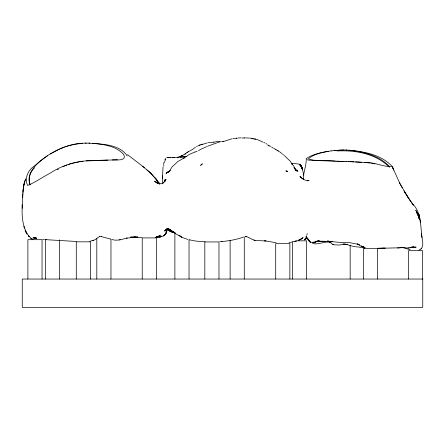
<?xml version="1.0" encoding="UTF-8"?>
<svg xmlns="http://www.w3.org/2000/svg" width="445" height="445" viewBox="0 0 445 445"><rect width="100%" height="100%" fill="white"/><g stroke="black" fill="none" stroke-linecap="round" stroke-linejoin="round"><path stroke-width="0.67" d="M162.325 183.852L162.542 175.897L162.425 178.634M162.497 176.854L163.042 166.881M306.238 160.35L305.798 164.661L303.395 175.747L303.557 179.558M23.001 191.011L23.223 189.409C22.467 204.917 19.057 223.957 29.442 236.879L28.207 235.472L31.562 238.837M22.545 196.479L22.717 193.814M22.45 197.569L22.6 195.806M164.689 181.694L164.85 179.869L164.683 181.616M165.084 160.951L165.162 160.044M22.829 192.44L23.724 186.032L23.296 188.513M23.418 187.773L24.475 182.283L25.66 178.985L24.475 182.283M166.38 231.806L166.786 229.542M164.722 181.905L165.223 179.702L164.739 181.454L166.013 179.335L163.254 182.967L163.893 182.478L162.147 183.668C159.355 184.058 156.762 182.65 154.521 181.154L157.597 183.312L155.639 181.71L157.146 183.084M167.02 229.703C167.031 234.17 163.321 237.052 159.132 237.046L160.817 236.807L156.74 237.196M164.005 162.431L163.493 164.656M166.881 229.67L167.131 228.752M164.255 162.353L164.522 161.396M164.934 159.933L165.245 159.104M306.878 237.268L305.153 239.327L306.522 237.441M165.479 233.414L166.636 231.25L167.148 229.03C166.914 231.645 165.979 234.409 163.715 235.933L166.013 233.519L164.817 234.96M167.225 228.902L167.409 229.142M163.893 165.284L163.799 166.03M418.956 250.14C425.548 247.654 421.643 239.087 421.621 234.137C420.475 223.401 420.748 211.464 412.181 203.471L413.433 205.139L410.668 201.329M306.627 237.73L305.771 238.926L306.338 238.175M306.727 234.654L307.528 233.747M165.623 158.559L165.941 158.153M306.394 238.27L304.219 239.816L305.47 239.238M34.526 167.782C30.727 171.442 28.486 176.815 29.492 182.1M166.825 228.98L165.245 230.632L167.376 228.774M166.669 172.832L166.007 173.472L168.683 171.792M420.909 249.028L421.615 248.366M185.882 153.308L184.981 154.142C188.024 151.139 192.529 150.271 195.472 147.128M346.038 150.021C362.247 151.111 380.803 154.098 392.334 166.564C383.406 167.181 374.039 161.885 364.672 162.408M166.213 229.492L164.45 231.033L166.202 229.67M167.02 172.399L167.465 172.043M165.184 159.761L165.768 159.299M185.404 153.753L181.621 155.984L180.703 156.278L182.878 155.338L177.394 157.636M99.391 236.551L95.102 239.721L89.757 241.374M47.676 155.717C38.37 162.214 25.298 171.948 30.065 185.031M186.978 152.596L188.202 151.773M168.438 171.692L168.722 171.603L167.988 171.826L169.706 170.886M298.712 240.278L301.755 238.804L303.14 237.535L300.865 238.915M304.936 238.876L305.353 238.637M304.953 239.532L305.315 239.321L304.219 239.816M307.612 180.926L308.591 180.359L307.523 180.637L308.975 180.486L307.523 180.637M199.944 149.692L206.714 146.644M57.266 169.801L58.395 169.161M198.086 145.91L199.799 145.042M166.525 172.749L169.684 171.442L167.136 172.393M50.151 154.076L58.868 149.459M194.849 152.023L189.32 154.426L183.312 158.52L184.102 157.942L177.922 161.485L172.037 166.925L169.517 170.975L170.752 170.435M198.481 150.655L199.605 150.087M306.566 237.496L305.943 237.402L306.282 235.678M199.138 145.298L202.486 144.163M200.745 144.892L207.37 142.895M389.153 167.159L389.52 166.708C379.524 155.361 363.359 151.817 348.936 150.165M62.962 166.769L64.697 165.963M59.419 149.209L64.024 147.262M196.529 146.461L197.363 146.088M243.482 237.063C235.945 239.833 227.762 241.09 219.78 241.741M300.787 239.065L302.25 238.464L301.126 238.843M65.276 165.696L67.011 165M92.877 240.673L93.739 240.356M156.701 236.963L157.591 236.645L155.249 237.463M409.823 247.904L411.364 247.448L408.026 248.037L401.429 247.437M156.412 237.218L159.505 235.967L156.857 236.862L159.01 236.529L156.796 236.773L161.123 236.234L158.175 236.512M316.3 241.646L317.335 241.285M195.043 152.001L197.196 151.311M298.089 240.267L299.963 239.621M207.448 146.288L219.474 141.922L221.26 141.627M68.825 164.322L70.794 163.671M317.118 241.374L318.525 240.934L314.882 242.108L315.694 241.858M317.19 241.362L314.265 242.291M64.625 147.022L68.102 145.921M316.245 241.663L315.26 241.958L318.932 240.884M223.941 141.382L232.006 138.751M68.669 145.765L75.01 144.224L82.681 143.301M71.361 163.515L76.64 162.258M318.342 241.04L316.562 241.502L319.449 240.945L315.166 241.34L325.256 241.29L321.696 241.346M111.951 239.532C117.007 241.229 122.203 239.221 127.125 238.081L126.347 238.231L135.397 237.09L130.619 237.102L137.844 237.013L134.229 237.141L141.849 237.624M292.042 242.024L289.044 242.725M293.094 241.78L295.925 241.151M410.652 247.704L413.755 246.791L411.091 247.209M213.594 142.211L217.104 141.56L219.596 141.705M236.245 138.262L237.341 138.061M222.828 141.733L223.702 141.571L222.061 141.621M385.431 248.054L378.144 248.232M177.377 157.769L178.623 157.547M328.521 151.272C321.657 152.629 314.126 154.009 308.641 158.615L308.613 158.954C316.935 161.808 326.619 160.078 335.397 161.157M208.254 142.717L213.873 142.127M119.388 239.922L120.217 239.783M77.269 162.152L79.16 161.841M238.114 138.006L241.068 137.822M177.438 157.78L178.812 157.569M180.181 157.352L186.377 156.579M331.264 150.855C322.569 152.212 313.302 153.731 305.96 158.77L306.649 159.66L309.242 160.189L344.063 161.452M296.537 241.034L294.913 241.273L296.025 241.123M184.453 156.824L186.833 156.523M79.788 161.735L83.037 161.324M331.158 150.922L340.069 150.06L346.744 150.043M232.98 138.54L236.751 138.211M242.002 138.095L243.076 137.967M185.042 156.746L186.405 156.584M166.742 157.58L174.651 157.569L172.632 157.619L186.722 156.49M384.319 248.238L382.044 248.254L404.561 247.637L400.572 247.348M397.541 248.043L399.404 247.871M334.017 150.571L343.774 150.01M86.336 160.945L117.491 159.772M337.143 150.966C355.338 150.004 375.88 153.675 389.186 167.031M382.617 248.366L383.562 248.31M157.491 237.196L158.626 237.135M244.055 138.028L245.156 137.967M95.58 160.461C79.355 160.261 63.29 164.35 49.757 173.433C42.347 177.166 35.455 182.333 27.757 185.376L27.468 185.226C24.247 177.939 28.38 169.489 34.916 165.646C48.727 152.702 66.945 142.934 86.308 143.14M221.471 241.685L222.027 241.657M96.226 160.428L107.829 160.066M382.555 248.254L377.95 248.338M112.262 159.961C115.923 159.699 127.053 161.429 123.749 154.61C116.139 145.776 103.301 144.38 92.388 143.29M322.536 241.329L332.487 241.674L329.812 241.49M408.026 248.037L408.877 248.021M36.028 237.886L33.041 237.925L36.206 238.175L33.419 237.597L36.206 238.175M99.502 236.328L101.521 236.328M296.492 240.828L306.599 240.828L306.599 279.043M85.368 143.134L89.873 143.151M348.763 161.602L366.402 162.648M346.75 161.529L336.748 161.29M36.507 238.125L35.205 238.092L35.884 238.292L34.777 237.764L36.329 238.598M345.915 161.518L353.786 161.763M42.881 239.582L44.439 239.633M88.933 143.14C101.816 144.147 119.305 144.024 127.237 155.984M157.853 236.506L159.193 236.568L157.708 236.512M363.615 247.615L353.541 246.508L346.31 244.338L347.239 244.633L343.056 244.083L345.548 244.088L339.324 245.034L334.468 244.85L332.699 244.316L328.588 241.307L327.403 240.984L329.25 241.368L330.913 242.497M205.178 241.802L195.806 241.09L189.22 239.783M355.611 161.841L361.718 162.208M307.69 180.62L304.942 180.064L302.111 178.295L303.668 179.53M249.289 138.089L245.84 137.889M276.139 242.764L266.038 240.995L255.091 240.4L252.71 239.616L247.576 236.946L245.267 236.618L246.458 236.701M46.408 239.71L45.574 239.655L76.368 241.474M174.301 232.585L170.413 231.589L167.476 229.359M331.536 241.607L341.482 242.547L349.303 242.581L358.414 244.405M402.564 247.554L402.92 247.587L400.489 247.342M414.167 247.17L416.142 247.114L410.596 247.287M266.038 240.995L264.586 240.845L265.042 240.895M174.301 232.468L171.859 231.979L174.179 232.435M367.542 162.764L370.229 163.109M291.764 163.287L299.279 164.11L300.52 164.884L301.894 167.454L303.701 174.451M249.979 138.039L253.255 138.851M251.425 138.49L256.982 139.418L263.012 142.15M243.593 137.844L244.539 137.983M371.469 163.298L374.918 163.888M330.985 242.375C324.789 240.906 318.809 244.967 312.607 243.593M254.395 138.929L255.586 139.129M173.717 232.379L174.09 232.451L171.253 231.561L168.349 229.637L172.61 232.173L170.585 231.305L174.101 232.435M187.907 239.443L181.727 237.28L179.035 235.466L180.459 236.206L176.125 234.087L170.396 229.948L168.399 228.869L171.141 230.443L168.377 229.086M401.407 247.175L410.162 249.762M253.95 240.083L255.091 240.4M365.312 247.598L360.812 246.113L357.608 244.049M101.432 236.634L110.605 239.06M328.199 241.068L329.25 241.368M362.948 246.908L364.455 247.364M174.384 232.346L172.132 231.656L174.429 232.501L172.771 231.867L173.984 232.362M332.699 244.316L333.667 244.667M278.409 151.061L275.889 149.553M295.524 170.023L296.837 170.524L295.825 170.101M270.677 146.444L268.096 145.426L269.075 145.888L267.59 144.758M363.732 247.159L361.251 245.979L364.088 247.364M310.638 242.264L309.464 241.774L309.008 241.212L310.638 242.264L308.218 239.299L309.687 241.229M362.525 246.636L363.32 247.025M168.488 228.763L175.402 233.108M277.113 150.349L278.909 151.328M282.002 153.592L279.449 151.656M358.331 244.366L359.432 244.939L357.435 243.682M263.896 142.417L264.797 142.895M295.83 170.157L297.866 171.225L295.102 169.389L297.054 171.114L294.529 167.726M174.012 232.296L172.271 231.361L174.056 232.429M33.058 239.477L30.811 238.27L32.368 239.176M275.961 149.576L274.092 148.502M271.622 147.128L273.475 148.207M169.128 230.821L169.918 231.311M300.464 165.078L299.691 164.628L301.426 166.246L302.35 169.128L301.521 166.469L299.702 164.327L301.243 165.924L302.35 169.128L301.41 166.152L300.464 165.078L301.065 165.635M265.86 143.44L266.7 144.041M127.498 154.638L142.661 166.302L149.003 171.687M144.564 167.826L142.661 166.302M302.711 178.768L299.969 176.42L301.755 178.273M148.152 170.902L146.984 169.879M149.514 172.182L156.206 179.235L159.811 184.219L158.871 182.678L159.549 183.757M282.631 154.126L283.626 155.083M284.355 155.572L290.446 161.368L292.454 164.856L291.709 163.421L293.711 166.024L295.408 169.645L293.923 167.459M154.243 177.015L152.268 174.896M156.206 179.235L154.537 177.388L158.019 181.499L156.134 179.146L157.424 180.703M301.276 177.605L300.481 176.52L301.198 177.544M412.765 204.249L407.715 196.868L410.741 201.435L410.068 200.422M301.437 166.53L299.741 164.778L301.437 166.53L302.416 169.723L301.844 167.854M26.261 232.818L27.028 234.014M403.971 190.799L408.415 197.93M406.852 195.494L407.503 196.551L399.96 183.635L392.713 167.632L393.781 170.162M404.766 192.112L406.09 194.276M307.172 238.242L308.302 240.128M308.546 240.05L307.35 237.891L308.174 239.382M402.241 187.851L399.465 182.706M301.165 165.696L301.649 166.758M392.334 166.564L393.091 168.533M301.871 167.337L301.588 166.569L301.944 167.537M30.076 184.77L29.481 182.239M303.824 174.98L303.496 173.633L303.813 174.935M23.913 226.299L24.369 228.174M306.51 236.39L306.672 237.096M419.991 219.658L420.308 222.272M421.571 233.703L422.032 237.597M22.3 208.321L22.261 204.728M422.639 279.043L422.639 250.685L408.488 250.685L408.488 279.043M377.56 279.043L377.56 248.388L363.409 248.388L363.409 279.043M364.322 247.214L364.322 248.599M350.165 245.139L350.165 279.043M292.448 241.524L292.448 279.043M289.867 279.043L289.867 243.526L275.711 243.526L275.711 279.043M244.272 236.807L244.272 279.043M230.121 240.267L230.121 279.043M218.973 279.043L218.973 241.952L204.817 241.952L204.817 279.043M189.036 239.649L189.036 279.043M174.885 232.741L174.885 279.043M156.39 279.043L156.39 237.919L142.233 237.919L142.233 279.043M110.961 239.087L110.961 279.043M96.804 238.398L96.804 279.043M90.435 279.043L90.435 241.83L76.279 241.83L76.279 279.043M59.541 239.816L59.541 279.043M45.384 239.816L45.384 279.043M42.047 279.043L42.047 239.683L27.89 239.683L27.89 279.043M23.963 184.447L23.724 185.604L24.163 183.512L23.963 184.447M166.919 229.042L166.441 230.605L166.919 229.042M167.081 229.014L166.052 231.172L167.081 229.014M201.724 164.255L200.6 165.418L202.414 163.788L201.724 164.255M160.261 235.244L158.07 236.64L160.261 235.244M314.192 242.124L311.773 242.636L314.192 242.124M168.622 157.636L167.887 157.691L170.101 157.602L168.622 157.636M422.75 279.043L22.25 279.043L22.25 307.35L422.75 307.35L422.75 279.043M322.675 241.29L318.609 241.262L322.675 241.29M286.88 171.136L285.829 170.908L287.62 171.375L286.88 171.136M330.474 242.57L329.383 241.858L330.474 242.57M181.727 237.28L180.52 236.401L181.727 237.28M150.16 172.782L148.63 171.347L152.095 174.729L150.16 172.782M300.686 165.679L300.414 165.379L301.132 166.397L300.686 165.679M417.427 213.194L415.769 210.257L418.294 215.169L419.218 219.012L418.411 215.313L419.251 218.261L417.427 213.194M417.288 212.96L416.492 211.547L418.845 216.899L417.288 212.96M26.516 233.213L25.165 230.365L26.516 233.213M417.11 213.138L416.642 212.143L418.016 215.202L417.11 213.138M419.273 215.892L418.311 213.656L419.463 216.404L419.846 218.762L418.472 213.372L419.591 216.86L419.151 215.158L419.463 216.404L419.273 215.892M419.251 217.383L418.956 216.131L419.618 219.363L419.251 217.383"/></g></svg>
